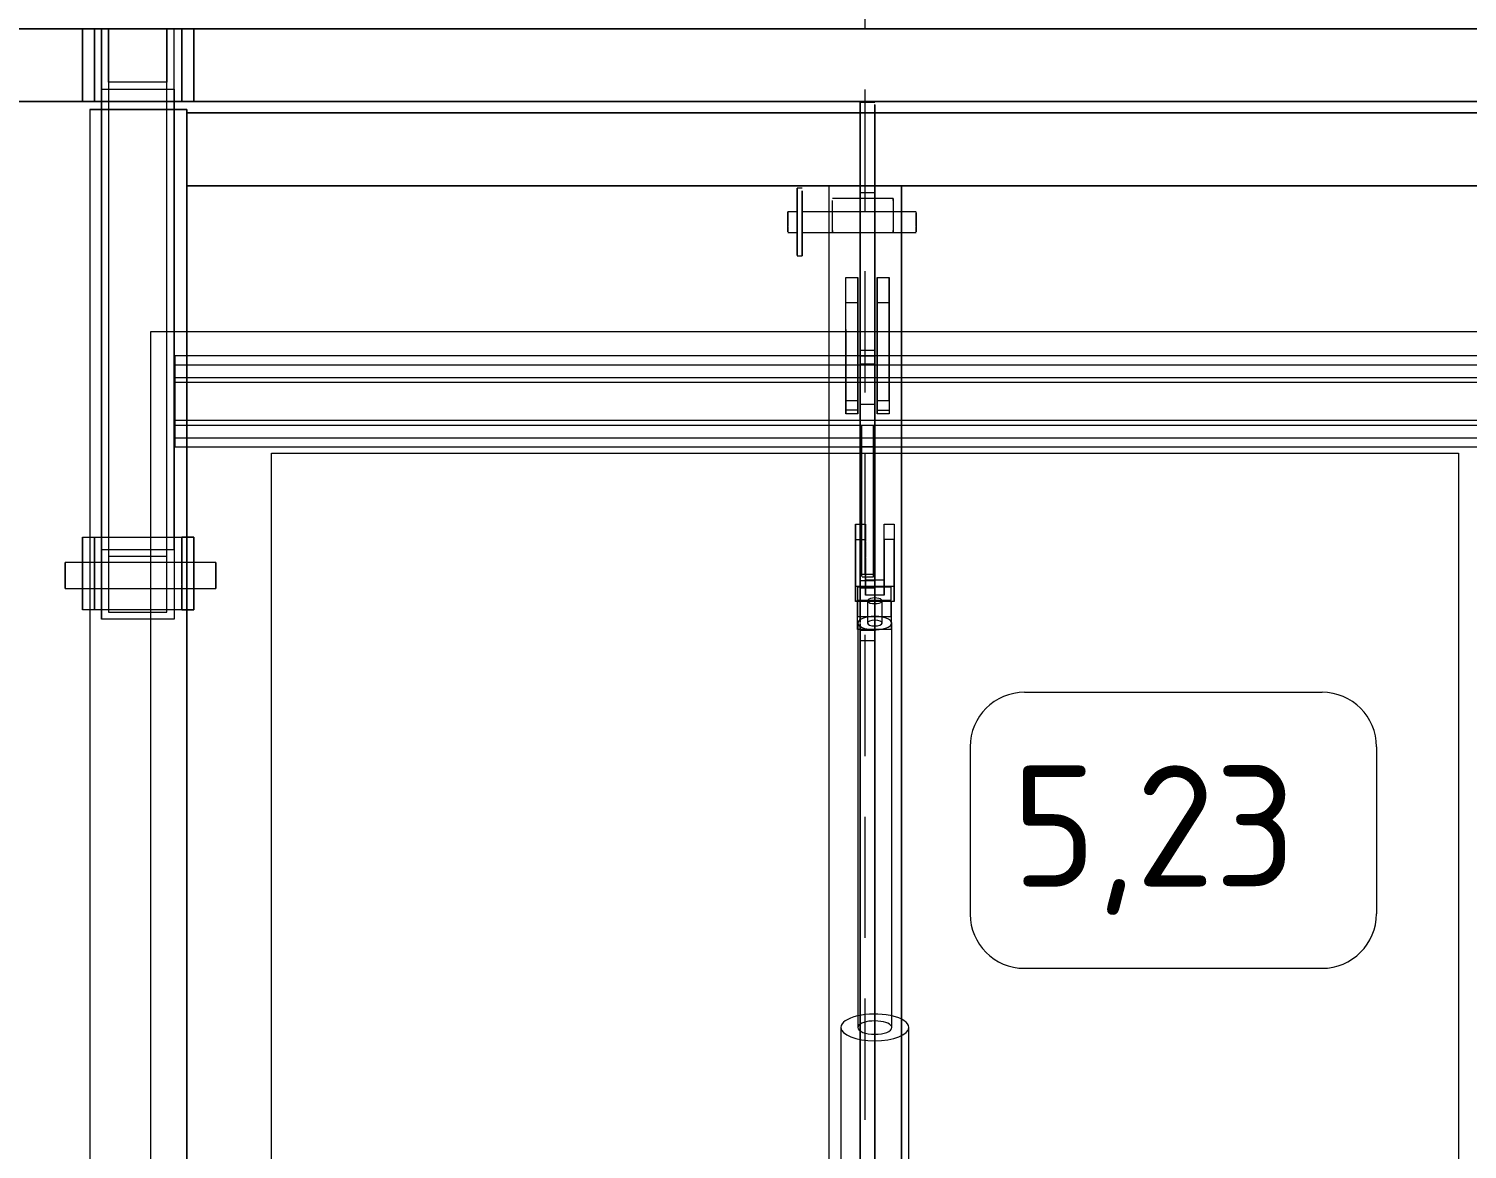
# Model space of a CAD drawing. Header units: millimetres. Extents: x 855 to 80408, y -1987 to 27400.
# Drawn here: x 72448 to 73042, y 6624 to 7086 of the extents above; entities that cross this region are included whole.
import ezdxf

# ---------------------------------------------------------------- set-up
doc = ezdxf.new("R2010")
doc.units = ezdxf.units.MM
doc.linetypes.add('ADSK_Штрих_ш2 п1', pattern=[75, 50, -25])
for name, color, linetype, lineweight in [('0-1', 7, 'Continuous', 9), ('A-DETL-1', 7, 'ADSK_Штрих_ш2 п1', 9), ('I-FURN-IDEN', 7, 'Continuous', 9)]:
    doc.layers.add(name, color=color, linetype=linetype, lineweight=lineweight)
for name, color, linetype, lineweight, true_color in [('I-FURN-103', 7, 'Continuous', 9, 0xececec), ('I-FURN-11', 7, 'Continuous', 9, 0xb9b9b9), ('I-FURN-123', 7, 'Continuous', 9, 0x9c9c9c), ('I-FURN-124', 7, 'Continuous', 9, 0xcecece), ('I-FURN-19', 7, 'Continuous', 9, 0xe9e9e9), ('I-FURN-20', 7, 'Continuous', 9, 0xefefef), ('I-FURN-21', 7, 'Continuous', 9, 0xf8f8f8), ('I-FURN-22', 7, 'Continuous', 9, 0xf3f3f3), ('I-FURN-23', 7, 'Continuous', 9, 0xd9d9d9), ('I-FURN-24', 7, 'Continuous', 9, 0xc9c9c9), ('I-FURN-25', 7, 'Continuous', 9, 0xb3b3b3), ('I-FURN-26', 7, 'Continuous', 9, 0xe0e0e0), ('I-FURN-38', 7, 'Continuous', 9, 0xfafafa), ('I-FURN-4', 7, 'Continuous', 9, 0xc0c0c0), ('I-FURN-40', 7, 'Continuous', 9, 0xe4e4e4), ('I-FURN-41', 7, 'Continuous', 9, 0xf6f6f6), ('I-FURN-58', 7, 'Continuous', 9, 0x939393), ('I-FURN-9', 7, 'Continuous', 9, 0xd3d3d3)]:
    doc.layers.add(name, color=color, linetype=linetype, lineweight=lineweight, true_color=true_color)
doc.styles.add('GOST Common_6', font='GOST_Common.ttf', dxfattribs={"height": 50})

# ---------------------------------------------------------------- blocks, each defined once
blk = doc.blocks.new('Sports-Recreation_Goals-Nets_Unisport_Upward-Hinged-Practice-Basketball-Goall - 5_23-29732155-Развертка 2_19-4')
at = {"layer": '0-1'}
for p, q in [((19299.41, 7055.95), (19293.41, 7055.95)), ((19269.41, 7020.65), (19267.41, 7020.65)), ((19293.41, 7016.34), (19281.97, 7016.34)), ((19299.41, 7016.34), (19293.41, 7016.34)), ((19306.97, 7016.34), (19299.41, 7016.34)), ((19267.41, 7010.85), (19263.49, 7010.85)), ((19280.41, 7010.85), (19269.41, 7010.85)), ((19281.97, 7010.85), (19280.41, 7010.85)), ((19293.41, 7010.85), (19281.97, 7010.85)), ((19299.41, 7010.85), (19293.41, 7010.85)), ((19306.97, 7010.85), (19299.41, 7010.85)), ((19310.41, 7010.85), (19306.97, 7010.85)), ((19316.49, 7010.85), (19310.41, 7010.85)), ((19263.49, 7002.32), (19267.41, 7002.32)), ((19269.41, 7002.32), (19280.41, 7002.32)), ((19280.41, 7002.32), (19293.41, 7002.32)), ((19281.97, 7002.34), (19293.41, 7002.34)), ((19293.41, 7002.34), (19299.41, 7002.34)), ((19293.41, 7002.32), (19299.41, 7002.32)), ((19299.41, 7002.34), (19306.97, 7002.34)), ((19299.41, 7002.32), (19310.41, 7002.32)), ((19310.41, 7002.32), (19316.49, 7002.32)), ((19267.41, 6992.65), (19269.41, 6992.65)), ((19287.41, 6932.98), (19292.41, 6932.98)), ((19300.41, 6932.98), (19305.41, 6932.98)), ((18972.33, 6866.19), (18965.23, 6866.19)), ((18977.26, 6866.19), (18972.33, 6866.19)), ((18980.17, 6866.19), (18977.26, 6866.19)), ((19000.41, 6866.19), (18980.17, 6866.19)), ((19010.17, 6866.19), (19000.41, 6866.19)), ((19013.39, 6866.19), (19010.17, 6866.19)), ((19018.33, 6866.19), (19013.39, 6866.19)), ((19027.34, 6866.19), (19018.33, 6866.19)), ((19294.16, 6860.32), (19295.51, 6860.32)), ((19295.51, 6860.32), (19298.91, 6860.32)), ((18965.23, 6855.41), (18972.33, 6855.41)), ((18972.33, 6855.41), (18977.26, 6855.41)), ((18977.26, 6855.41), (18980.17, 6855.41)), ((18980.17, 6855.41), (19000.41, 6855.41)), ((19000.41, 6855.41), (19010.17, 6855.41)), ((19010.17, 6855.41), (19013.39, 6855.41)), ((19013.39, 6855.41), (19018.33, 6855.41)), ((19018.33, 6855.41), (19027.34, 6855.41)), ((19296.41, 6850.18), (19296.41, 6841.22)), ((19302.41, 6841.22), (19302.41, 6850.18)), ((19292.41, 6841.22), (19292.41, 6838.58)), ((19306.41, 6674.33), (19306.41, 6841.22)), ((19292.41, 6838.58), (19292.41, 6674.33)), ((19285.41, 6674.41), (19285.41, 6561.33)), ((19313.41, 6561.33), (19313.41, 6674.41))]:
    blk.add_line(p, q, dxfattribs=at)
at = {"layer": 'I-FURN-103'}
for p, q in [((19287.41, 6947.62), (19287.41, 6944.25)), ((19292.41, 6944.25), (19292.41, 6947.62)), ((19300.41, 6947.62), (19300.41, 6944.25)), ((19305.41, 6944.25), (19305.41, 6947.62)), ((19287.41, 6942.91), (19287.41, 6944.04)), ((19287.41, 6944.03), (19287.41, 6943.71)), ((19292.41, 6944.04), (19292.41, 6943.2)), ((19292.41, 6943.62), (19292.41, 6944.03)), ((19300.41, 6942.91), (19300.41, 6944.04)), ((19300.41, 6944.03), (19300.41, 6943.71)), ((19305.41, 6944.04), (19305.41, 6943.2)), ((19305.41, 6943.62), (19305.41, 6944.03))]:
    blk.add_line(p, q, dxfattribs=at)
at = {"layer": 'I-FURN-11'}
for p, q in [((19015.41, 6917.62), (19015.41, 6913.87)), ((19015.41, 6876.7), (19015.41, 6866.12)), ((19015.41, 6855.47), (19015.41, 6846.7))]:
    blk.add_line(p, q, dxfattribs=at)
at = {"layer": 'I-FURN-123'}
for p, q in [((19015.41, 6913.87), (19015.41, 6876.7)), ((19015.41, 6846.7), (19015.41, 6526.33))]:
    blk.add_line(p, q, dxfattribs=at)
at = {"layer": 'I-FURN-124'}
for p, q in [((19015.41, 6946.33), (19015.41, 6917.62)), ((19015.41, 6866.12), (19015.41, 6855.47))]:
    blk.add_line(p, q, dxfattribs=at)
at = {"layer": 'I-FURN-19'}
for p, q in [((18972.33, 7086.35), (18972.33, 7056.4)), ((18977.26, 7056.4), (18977.26, 7086.35)), ((18977.26, 7086.35), (18977.26, 7056.4)), ((18980.17, 7086.35), (18980.17, 7061.45)), ((18983.17, 7064.32), (18983.17, 7086.35)), ((19007.17, 7086.35), (19007.17, 7064.32)), ((19010.17, 7061.45), (19010.17, 7086.35)), ((19013.39, 7056.4), (19013.39, 7086.35)), ((19013.39, 7086.35), (19013.39, 7056.4)), ((19018.33, 7086.35), (19018.33, 7056.4)), ((18980.17, 7061.45), (19010.17, 7061.45)), ((18980.17, 7061.45), (18980.17, 7056.4)), ((19007.17, 7064.32), (18983.17, 7064.32)), ((19010.17, 7061.45), (19010.17, 7056.4)), ((18972.33, 7056.4), (18977.26, 7056.4)), ((18977.26, 7056.4), (19013.39, 7056.4)), ((19018.33, 7056.4), (19013.39, 7056.4)), ((18980.17, 7053.15), (18983.17, 7053.15)), ((19007.17, 7053.15), (18983.17, 7053.15)), ((19007.17, 7053.15), (19010.17, 7053.15)), ((19015.41, 7051.65), (19015.41, 7021.65)), ((19015.41, 7051.65), (19015.41, 7021.65)), ((19293.41, 7051.65), (19299.41, 7051.65)), ((19280.41, 7021.65), (19293.41, 7021.65)), ((19293.41, 7021.65), (19280.41, 7021.65)), ((19293.41, 7016.05), (19293.41, 7023.15)), ((19299.41, 7021.65), (19293.41, 7021.65)), ((19293.41, 7021.65), (19299.41, 7021.65)), ((19299.41, 7023.15), (19299.41, 7016.15)), ((19299.41, 7021.65), (19310.41, 7021.65)), ((19310.41, 7021.65), (19299.41, 7021.65)), ((19293.41, 7016.05), (19293.41, 7003.1)), ((19299.41, 7002.55), (19299.41, 7016.04)), ((19267.41, 7010.54), (19267.41, 7006.65)), ((19267.41, 7008.3), (19267.41, 7010.52)), ((19267.41, 7005.04), (19267.41, 7008.15)), ((19267.41, 7002.57), (19267.41, 7006.65)), ((19269.41, 7010.4), (19269.41, 7008.3)), ((19269.41, 7010.35), (19269.41, 7006.65)), ((19269.41, 7008.15), (19269.41, 7005.04)), ((19269.41, 7006.65), (19269.41, 7002.57)), ((19280.41, 7010.34), (19280.41, 7002.85)), ((19293.41, 7004.03), (19293.41, 7010.09)), ((19299.41, 7010.31), (19299.41, 7003.82)), ((19310.41, 7010.5), (19310.41, 7002.65)), ((19267.41, 7002.68), (19267.41, 7004.83)), ((19269.41, 7004.83), (19269.41, 7002.68)), ((19293.41, 7002.95), (19293.41, 7002.62)), ((19293.41, 6961.33), (19293.41, 7002.62)), ((19299.41, 7002.55), (19299.41, 6961.33)), ((19293.41, 6882.06), (19293.41, 6911.33)), ((19299.41, 6911.33), (19299.41, 6861.33)), ((19293.41, 6850.69), (19293.41, 6882.06)), ((19293.41, 6882.06), (19293.41, 6858.8)), ((19293.91, 6875.92), (19293.91, 6882.06)), ((19295.51, 6882.06), (19295.51, 6875.77)), ((18975.41, 6876.7), (18975.41, 6866.09)), ((18980.17, 6876.7), (18983.17, 6876.7)), ((18983.17, 6876.7), (19000.41, 6876.7)), ((19293.91, 6874.6), (19293.91, 6875.75)), ((19295.51, 6875.75), (19295.51, 6875)), ((18983.17, 6871.54), (19000.41, 6871.54)), ((19293.91, 6874.6), (19293.91, 6871.16)), ((19293.91, 6871.8), (19293.91, 6874.6)), ((19293.91, 6871.8), (19293.91, 6871.12)), ((19293.91, 6870.98), (19293.91, 6869.28)), ((19293.91, 6870.95), (19293.91, 6868.56)), ((19298.91, 6874.6), (19298.91, 6871.13)), ((19298.91, 6870.95), (19298.91, 6870.88)), ((19298.91, 6870.88), (19298.91, 6866.41)), ((18972.33, 6865.98), (18972.33, 6855.51)), ((18975.41, 6865.93), (18975.41, 6855.51)), ((18977.26, 6855.69), (18977.26, 6865.9)), ((18980.17, 6857.41), (18980.17, 6865.86)), ((18983.17, 6865.82), (18983.17, 6855.49)), ((19293.91, 6866.78), (19293.91, 6869.28)), ((19293.91, 6868.23), (19293.91, 6866.29)), ((19293.91, 6860.38), (19293.91, 6866.41)), ((19295.51, 6866.35), (19295.51, 6860.71)), ((19298.91, 6866.78), (19298.91, 6866.36)), ((19293.41, 6858.8), (19299.41, 6858.8)), ((19293.41, 6858.8), (19293.41, 6855.59)), ((19298.91, 6861.33), (19299.41, 6861.33)), ((19299.41, 6861.33), (19299.41, 6859.08)), ((19299.41, 6859.08), (19299.41, 6861.33)), ((19299.41, 6859.08), (19299.41, 6851.6)), ((19299.41, 6855.59), (19299.41, 6858.8)), ((18975.41, 6855.51), (18975.41, 6846.7)), ((18980.17, 6855.65), (18980.17, 6857.21)), ((19293.41, 6855.59), (19293.41, 6850.69)), ((19299.41, 6855.59), (19293.41, 6855.59)), ((19299.41, 6851.6), (19299.41, 6855.59)), ((19000.41, 6846.7), (18980.17, 6846.7)), ((19292.21, 6850.69), (19292.21, 6850.18)), ((19293.41, 6850.69), (19293.41, 6850.18)), ((19293.41, 6850.18), (19293.41, 6842.18)), ((19293.41, 6842.18), (19293.41, 6850.18)), ((19299.41, 6850.69), (19299.41, 6851.6)), ((19299.41, 6849.23), (19299.41, 6849.92)), ((19293.41, 6842.18), (19293.41, 6841.4)), ((19293.41, 6841.05), (19293.41, 6838.58)), ((19296.58, 6843.86), (19302.29, 6843.86)), ((19293.41, 6838.58), (19293.41, 6838.18)), ((19293.41, 6833.96), (19293.41, 6838.58)), ((19299.36, 6838.18), (19293.41, 6838.18)), ((19293.41, 6838.18), (19293.41, 6833.96)), ((19299.41, 6679.93), (19299.41, 6838.46)), ((19293.41, 6833.96), (19299.41, 6833.96)), ((19293.41, 6679.34), (19293.41, 6833.96)), ((19293.41, 6679.34), (19293.41, 6675.97)), ((19293.41, 6561.33), (19293.41, 6675.63)), ((19299.41, 6561.33), (19299.41, 6676.98)), ((19310.41, 6677.66), (19310.41, 6561.33))]:
    blk.add_line(p, q, dxfattribs=at)
for centre, major_axis, start_param, end_param in [((19299.41, 6850.41), (3, 0), 2.881074, 3.141593), ((19299.41, 6850.41), (3, 0), 5.977428, 6.651614), ((19299.41, 6841.22), (7, 0), 1.570796, 2.015625), ((19299.41, 6841.22), (3, 0), 1.629145, 3.141593), ((19299.41, 6841.22), (7, 0), 1.079875, 1.570796), ((19299.41, 6841.22), (3, 0), 0, 1.517482)]:
    blk.add_ellipse(centre, major_axis=major_axis, ratio=0.394708, start_param=start_param, end_param=end_param, dxfattribs=at)
at = {"layer": 'I-FURN-20'}
for p, q in [((18980.17, 7056.4), (18980.17, 7086.35)), ((18983.17, 7086.35), (18983.17, 7056.4)), ((19007.17, 7056.4), (19007.17, 7086.35)), ((19010.17, 7056.4), (19010.17, 7086.35)), ((18983.17, 7064.32), (18983.17, 7056.4)), ((19007.17, 7056.4), (19007.17, 7064.32)), ((18983.17, 7053.15), (19007.17, 7053.15)), ((19293.41, 7003.1), (19293.41, 7016.05)), ((19299.41, 7016.04), (19299.41, 7002.55)), ((19293.41, 7002.62), (19293.41, 7002.95)), ((19293.41, 6861.33), (19293.41, 6882.06)), ((18983.17, 6876.7), (19000.41, 6876.7)), ((19293.91, 6871.13), (19293.91, 6874.6)), ((19293.91, 6870.88), (19293.91, 6870.95)), ((19293.91, 6866.41), (19293.91, 6870.88)), ((19295.51, 6874.73), (19295.51, 6871.07)), ((19295.51, 6870.95), (19295.51, 6869.29)), ((18975.41, 6865.93), (18975.41, 6855.51)), ((19293.91, 6866.36), (19293.91, 6866.78)), ((19295.51, 6869.28), (19295.51, 6868.32)), ((19295.51, 6868.05), (19295.51, 6866.42)), ((19293.41, 6861.33), (19293.91, 6861.33)), ((19293.41, 6858.8), (19293.41, 6861.33)), ((19293.41, 6861.33), (19293.41, 6858.8)), ((19293.41, 6850.69), (19293.41, 6858.8)), ((19295.77, 6861.33), (19298.91, 6861.33)), ((19299.41, 6861.33), (19299.41, 6859.08)), ((19299.41, 6858.8), (19299.41, 6851.6)), ((19293.41, 6850.69), (19293.41, 6850.18)), ((19293.41, 6850.18), (19293.41, 6850.69)), ((19293.41, 6842.18), (19293.41, 6850.18)), ((19299.41, 6850.69), (19299.41, 6851.6)), ((19299.41, 6851.6), (19299.41, 6850.69)), ((19299.41, 6850.18), (19299.41, 6850.69)), ((19299.41, 6849.23), (19299.41, 6849.92)), ((19299.41, 6849.92), (19299.41, 6849.23)), ((19299.41, 6843.99), (19299.41, 6849.23)), ((19293.41, 6842.18), (19293.41, 6841.4)), ((19293.41, 6841.4), (19293.41, 6842.18)), ((19293.41, 6841.05), (19293.41, 6838.58)), ((19293.41, 6838.58), (19293.41, 6841.05)), ((19299.41, 6838.58), (19299.41, 6842.34)), ((19293.41, 6833.96), (19293.41, 6838.58)), ((19299.41, 6838.46), (19299.41, 6833.96)), ((19299.41, 6833.96), (19299.41, 6838.18)), ((19299.41, 6833.96), (19299.41, 6679.93)), ((19299.41, 6676.98), (19299.41, 6679.93)), ((19293.41, 6675.97), (19293.41, 6679.34)), ((19299.41, 6676.98), (19299.41, 6561.33))]:
    blk.add_line(p, q, dxfattribs=at)
at = {"layer": 'I-FURN-21'}
for p, q in [((19299.41, 6842.41), (19299.41, 6843.99)), ((19299.41, 6843.99), (19299.41, 6842.41))]:
    blk.add_line(p, q, dxfattribs=at)
at = {"layer": 'I-FURN-22'}
for p, q in [((19293.41, 7021.65), (19299.41, 7021.65)), ((19299.41, 7021.65), (19293.41, 7021.65)), ((19293.41, 6858.8), (19293.41, 6861.33)), ((19293.98, 6861.33), (19295.51, 6861.33)), ((19293.41, 6850.18), (19293.41, 6850.69)), ((19299.41, 6851.6), (19299.41, 6850.69)), ((19299.41, 6850.18), (19299.41, 6850.69)), ((19299.41, 6850.69), (19299.41, 6850.18)), ((19299.41, 6849.92), (19299.41, 6849.23)), ((19299.41, 6843.99), (19299.41, 6849.23)), ((19299.41, 6849.23), (19299.41, 6843.99)), ((19293.41, 6841.4), (19293.41, 6842.18)), ((19293.41, 6838.58), (19293.41, 6841.05)), ((19299.41, 6838.58), (19299.41, 6842.34)), ((19299.41, 6842.34), (19299.41, 6838.58)), ((19299.41, 6838.18), (19299.41, 6833.96)), ((19299.41, 6679.93), (19299.41, 6676.98))]:
    blk.add_line(p, q, dxfattribs=at)
at = {"layer": 'I-FURN-23'}
for p, q in [((19287.41, 6953.23), (19287.41, 6953.23)), ((19292.41, 6953.23), (19292.41, 6953.23)), ((19293.41, 6951.4), (19293.41, 6953.78)), ((19299.41, 6953.78), (19299.41, 6951.4)), ((19300.41, 6953.23), (19300.41, 6953.23)), ((19305.41, 6953.23), (19305.41, 6953.23)), ((19015.41, 6947.64), (19015.41, 6946.33)), ((19280.41, 6947.64), (19280.41, 6917.62)), ((19287.41, 6952.16), (19287.41, 6949.53)), ((19287.41, 6947.47), (19287.41, 6949.93)), ((19287.41, 6949.53), (19287.41, 6947.63)), ((19287.41, 6933.65), (19287.41, 6947.64)), ((19292.41, 6949.53), (19292.41, 6952.16)), ((19292.41, 6949.93), (19292.41, 6947.47)), ((19292.41, 6947.63), (19292.41, 6949.53)), ((19292.41, 6947.64), (19292.41, 6933.74)), ((19293.41, 6947.64), (19293.41, 6951.26)), ((19293.41, 6917.62), (19293.41, 6947.64)), ((19293.41, 6947.64), (19293.41, 6931.4)), ((19299.41, 6951.26), (19299.41, 6947.64)), ((19299.41, 6947.64), (19299.41, 6917.62)), ((19299.41, 6931.4), (19299.41, 6947.64)), ((19300.41, 6952.16), (19300.41, 6949.53)), ((19300.41, 6947.47), (19300.41, 6949.93)), ((19300.41, 6949.53), (19300.41, 6947.63)), ((19300.41, 6933.65), (19300.41, 6947.64)), ((19305.41, 6949.53), (19305.41, 6952.16)), ((19305.41, 6949.93), (19305.41, 6947.47)), ((19305.41, 6947.63), (19305.41, 6949.53)), ((19305.41, 6933.65), (19305.41, 6947.64)), ((19310.41, 6947.64), (19310.41, 6917.62)), ((19287.41, 6942.52), (19292.41, 6942.52)), ((19300.41, 6942.52), (19305.41, 6942.52)), ((19287.41, 6932.98), (19287.41, 6933.65)), ((19287.41, 6933.04), (19287.41, 6932.98)), ((19292.41, 6933.65), (19292.41, 6932.98)), ((19292.41, 6932.98), (19292.41, 6933.04)), ((19293.41, 6931.4), (19293.41, 6917.62)), ((19299.41, 6931.4), (19293.41, 6931.4)), ((19299.41, 6917.62), (19299.41, 6931.4)), ((19300.41, 6933.04), (19300.41, 6933.65)), ((19305.41, 6933.65), (19305.41, 6933.04)), ((19293.41, 6913.87), (19293.41, 6917.62)), ((19299.41, 6917.62), (19299.41, 6913.87)), ((19000.41, 6876.7), (19007.17, 6876.7))]:
    blk.add_line(p, q, dxfattribs=at)
at = {"layer": 'I-FURN-24'}
for p, q in [((19293.41, 6953.78), (19293.41, 6961.33)), ((19299.41, 6961.33), (19299.41, 6953.78)), ((19287.41, 6953.3), (19287.41, 6951.65)), ((19287.41, 6952.32), (19287.41, 6953.23)), ((19292.41, 6951.65), (19292.41, 6953.3)), ((19292.41, 6953.23), (19292.41, 6952.32)), ((19293.41, 6951.4), (19293.41, 6953.78)), ((19293.41, 6953.78), (19293.41, 6951.4)), ((19293.52, 6953.78), (19299.3, 6953.78)), ((19299.41, 6953.78), (19299.41, 6951.4)), ((19299.41, 6951.4), (19299.41, 6953.78)), ((19300.41, 6953.3), (19300.41, 6951.65)), ((19300.41, 6952.32), (19300.41, 6953.23)), ((19305.41, 6951.65), (19305.41, 6953.3)), ((19305.41, 6953.23), (19305.41, 6952.32)), ((19010.53, 6942.52), (19010.53, 6947.64)), ((19015.41, 6951.4), (19015.41, 6947.64)), ((19015.41, 6917.62), (19015.41, 6947.64)), ((19280.41, 6951.4), (19280.41, 6947.64)), ((19280.41, 6947.64), (19280.41, 6917.62)), ((19287.41, 6947.64), (19287.41, 6951.4)), ((19292.41, 6947.64), (19287.41, 6947.64)), ((19292.41, 6951.4), (19292.41, 6947.64)), ((19293.41, 6947.64), (19293.41, 6951.4)), ((19299.41, 6951.26), (19293.41, 6951.26)), ((19293.41, 6951.26), (19293.41, 6948.04)), ((19299.41, 6948.04), (19293.41, 6948.04)), ((19293.41, 6948.04), (19293.41, 6947.64)), ((19293.41, 6947.64), (19293.41, 6917.62)), ((19299.41, 6951.4), (19299.41, 6947.64)), ((19299.41, 6948.04), (19299.41, 6951.26)), ((19299.41, 6947.64), (19299.41, 6948.04)), ((19299.41, 6917.62), (19299.41, 6947.64)), ((19300.41, 6947.64), (19300.41, 6951.4)), ((19305.41, 6947.64), (19300.41, 6947.64)), ((19305.41, 6947.64), (19305.41, 6951.4)), ((19310.41, 6951.4), (19310.41, 6947.64)), ((19310.41, 6917.62), (19310.41, 6947.64)), ((19010.53, 6917.62), (19010.53, 6942.52)), ((19010.53, 6942.52), (19287.41, 6942.52)), ((19292.41, 6942.52), (19300.41, 6942.52)), ((19305.41, 6942.52), (19580.17, 6942.52)), ((19287.41, 6940.54), (19292.41, 6940.54)), ((19300.41, 6940.54), (19305.41, 6940.54)), ((19280.41, 6917.62), (19280.41, 6913.87)), ((19293.41, 6913.87), (19293.41, 6917.62)), ((19293.41, 6917.62), (19293.41, 6913.87)), ((19293.91, 6917.62), (19298.91, 6917.62)), ((19299.41, 6917.62), (19299.41, 6913.87)), ((19299.41, 6913.87), (19299.41, 6917.62)), ((19310.41, 6917.62), (19310.41, 6913.87)), ((19293.41, 6911.33), (19293.41, 6913.87)), ((19299.41, 6913.87), (19299.41, 6911.33)), ((19000.41, 6876.7), (19007.17, 6876.7)), ((19007.17, 6876.7), (19010.17, 6876.7)), ((19000.41, 6871.54), (19007.17, 6871.54)), ((19007.17, 6864.89), (19007.17, 6866.16)), ((19007.17, 6855.44), (19007.17, 6864.71)), ((19010.17, 6866.14), (19010.17, 6855.45)), ((19013.39, 6857.21), (19013.39, 6866.13)), ((19015.41, 6855.47), (19015.41, 6866.12)), ((19018.33, 6866.11), (19018.33, 6855.48)), ((19013.39, 6855.46), (19013.39, 6857.04)), ((19010.17, 6846.7), (19000.41, 6846.7))]:
    blk.add_line(p, q, dxfattribs=at)
at = {"layer": 'I-FURN-25'}
for p, q in [((19007.17, 6868.68), (19007.17, 6961.33)), ((19007.17, 6845.75), (19007.17, 6961.33)), ((19010.17, 6871.54), (19010.17, 6961.33)), ((19015.41, 6961.33), (19015.41, 6951.4)), ((19280.41, 6961.33), (19280.41, 6951.4)), ((19287.41, 6961.56), (19287.41, 6954.97)), ((19292.41, 6954.97), (19292.41, 6961.56)), ((19293.41, 6951.4), (19293.41, 6961.33)), ((19293.41, 6961.33), (19293.41, 6951.4)), ((19299.41, 6961.33), (19299.41, 6951.4)), ((19299.41, 6951.4), (19299.41, 6961.33)), ((19300.41, 6961.56), (19300.41, 6953.3)), ((19305.41, 6959.52), (19305.41, 6961.56)), ((19305.41, 6954.97), (19305.41, 6959.52)), ((19310.41, 6961.33), (19310.41, 6951.4)), ((19287.41, 6954.97), (19287.41, 6953.3)), ((19287.41, 6953.23), (19287.41, 6952.16)), ((19292.41, 6953.3), (19292.41, 6954.97)), ((19292.41, 6952.16), (19292.41, 6953.23)), ((19300.41, 6953.23), (19300.41, 6952.16)), ((19305.41, 6953.3), (19305.41, 6954.97)), ((19305.41, 6952.16), (19305.41, 6953.23)), ((19010.53, 6947.64), (19010.53, 6951.21)), ((19287.41, 6947.64), (19010.53, 6947.64)), ((19010.53, 6947.64), (19010.53, 6940.54)), ((19010.53, 6924.72), (19010.53, 6947.64)), ((19015.41, 6947.64), (19015.41, 6951.4)), ((19280.41, 6951.4), (19280.41, 6947.64)), ((19292.41, 6951.4), (19287.41, 6951.4)), ((19287.41, 6951.4), (19287.41, 6927.51)), ((19292.41, 6951.4), (19287.41, 6951.4)), ((19292.41, 6927.51), (19292.41, 6951.4)), ((19300.41, 6947.64), (19292.41, 6947.64)), ((19293.41, 6951.4), (19293.41, 6947.64)), ((19299.41, 6947.64), (19299.41, 6951.4)), ((19305.41, 6951.4), (19300.41, 6951.4)), ((19300.41, 6951.4), (19300.41, 6927.51)), ((19305.41, 6951.4), (19300.41, 6951.4)), ((19305.41, 6951.4), (19305.41, 6927.51)), ((19580.17, 6947.64), (19305.41, 6947.64)), ((19310.41, 6947.64), (19310.41, 6951.4)), ((19010.53, 6940.54), (19287.41, 6940.54)), ((19010.53, 6940.54), (19010.53, 6917.62)), ((19292.41, 6940.54), (19300.41, 6940.54)), ((19305.41, 6940.54), (19580.17, 6940.54)), ((19580.17, 6924.72), (19010.53, 6924.72)), ((19010.53, 6917.62), (19010.53, 6924.72)), ((19010.53, 6917.62), (19293.91, 6917.62)), ((19010.53, 6913.87), (19010.53, 6917.62)), ((19015.41, 6913.87), (19015.41, 6917.62)), ((19280.41, 6917.62), (19280.41, 6913.87)), ((19293.41, 6917.62), (19293.41, 6913.87)), ((19293.91, 6913.87), (19293.91, 6922.74)), ((19298.91, 6922.74), (19298.91, 6913.87)), ((19298.91, 6917.62), (19580.17, 6917.62)), ((19299.41, 6913.87), (19299.41, 6917.62)), ((19310.41, 6913.87), (19310.41, 6917.62)), ((19280.41, 6913.87), (19280.41, 6911.33)), ((19293.41, 6911.33), (19293.41, 6913.87)), ((19293.41, 6913.87), (19293.41, 6911.33)), ((19298.91, 6913.87), (19293.91, 6913.87)), ((19293.91, 6911.33), (19293.91, 6913.87)), ((19293.91, 6913.87), (19298.91, 6913.87)), ((19298.91, 6913.87), (19298.91, 6911.33)), ((19299.41, 6913.87), (19299.41, 6911.33)), ((19299.41, 6911.33), (19299.41, 6913.87)), ((19310.41, 6913.87), (19310.41, 6911.33)), ((19007.17, 6876.7), (19010.17, 6876.7)), ((19010.17, 6876.7), (19018.33, 6876.7)), ((19013.39, 6866.13), (19013.39, 6876.7)), ((19015.41, 6866.12), (19015.41, 6876.7)), ((19018.33, 6876.7), (19018.33, 6866.11)), ((19007.17, 6871.54), (19010.17, 6871.54)), ((19010.17, 6871.54), (19010.17, 6866.14)), ((19007.17, 6868.68), (19000.41, 6868.68)), ((19007.17, 6866.16), (19007.17, 6868.68)), ((19027.34, 6864.38), (19027.34, 6866.18)), ((19027.34, 6859.1), (19027.34, 6864.38)), ((19027.34, 6855.52), (19027.34, 6859.1)), ((19007.17, 6845.75), (19007.17, 6855.44)), ((19010.17, 6855.45), (19010.17, 6842.88)), ((19013.39, 6846.7), (19013.39, 6855.46)), ((19015.41, 6846.7), (19015.41, 6855.47)), ((19018.33, 6855.48), (19018.33, 6846.7)), ((19010.17, 6846.7), (19000.41, 6846.7)), ((19018.33, 6846.7), (19010.17, 6846.7)), ((19000.41, 6845.75), (19007.17, 6845.75))]:
    blk.add_line(p, q, dxfattribs=at)
at = {"layer": 'I-FURN-26'}
for p, q in [((18745.43, 7086.35), (19845.4, 7086.35)), ((18972.33, 7056.4), (18972.33, 7086.35)), ((19018.33, 7056.4), (19018.33, 7086.35)), ((19845.4, 7056.35), (18745.43, 7056.35)), ((18972.33, 7056.4), (19018.33, 7056.4)), ((18980.17, 6871.54), (18980.17, 7056.35)), ((18983.17, 7056.35), (18983.17, 6868.68)), ((18983.17, 7056.35), (18983.17, 6845.75)), ((19007.17, 6961.33), (19007.17, 7056.35)), ((19007.17, 6961.33), (19007.17, 7056.35)), ((19010.17, 6961.33), (19010.17, 7056.35)), ((19293.41, 7048.75), (19293.41, 7055.02)), ((19299.41, 7055.02), (19299.41, 7048.75)), ((18975.41, 7053.15), (18975.41, 6876.7)), ((18975.41, 7053.15), (18980.17, 7053.15)), ((18983.17, 7053.15), (18980.17, 7053.15)), ((19010.17, 7053.15), (19007.17, 7053.15)), ((19010.17, 7053.15), (19015.41, 7053.15)), ((19015.41, 7053.15), (19015.41, 7051.65)), ((19015.41, 7051.65), (19293.41, 7051.65)), ((19299.41, 7051.65), (19293.41, 7051.65)), ((19293.41, 7023.15), (19293.41, 7048.75)), ((19299.41, 7051.65), (19575.41, 7051.65)), ((19299.41, 7048.75), (19299.41, 7023.15)), ((19015.41, 7021.65), (19015.41, 6961.33)), ((19280.41, 7021.65), (19015.41, 7021.65)), ((19267.41, 7020.38), (19267.41, 7010.54)), ((19269.41, 7019.58), (19269.41, 7010.61)), ((19280.41, 7021.65), (19280.41, 7010.5)), ((19293.41, 7015.48), (19293.41, 7019.89)), ((19293.41, 7019.89), (19293.41, 7016.05)), ((19299.41, 7019.89), (19299.41, 7015.48)), ((19299.41, 7016.15), (19299.41, 7019.89)), ((19310.41, 7021.65), (19310.41, 7010.5)), ((19575.41, 7021.65), (19310.41, 7021.65)), ((19281.97, 7002.87), (19281.97, 7015.57)), ((19293.41, 7010.09), (19293.41, 7015.48)), ((19299.41, 7015.48), (19299.41, 7010.31)), ((19306.97, 7015.57), (19306.97, 7002.87)), ((19263.49, 7010.52), (19263.49, 7008.3)), ((19263.49, 7008.15), (19263.49, 7005.04)), ((19267.41, 7010.56), (19267.41, 7010.5)), ((19267.41, 7010.5), (19267.41, 7002.56)), ((19269.41, 7010.5), (19269.41, 7010.56)), ((19269.41, 7002.56), (19269.41, 7010.37)), ((19316.49, 7008.3), (19316.49, 7010.52)), ((19316.49, 7005.04), (19316.49, 7008.15)), ((19263.49, 7004.83), (19263.49, 7002.68)), ((19267.41, 6992.92), (19267.41, 7002.57)), ((19269.41, 7002.57), (19269.41, 6993.71)), ((19280.41, 7002.68), (19280.41, 6961.33)), ((19293.41, 6961.33), (19293.41, 7004.03)), ((19293.41, 7002.62), (19293.41, 6961.33)), ((19299.41, 7003.82), (19299.41, 6961.33)), ((19299.41, 6961.33), (19299.41, 7002.55)), ((19310.41, 7002.65), (19310.41, 6961.33)), ((19316.49, 7002.68), (19316.49, 7004.83)), ((19287.41, 6962.31), (19287.41, 6983.73)), ((19292.41, 6962.31), (19292.41, 6983.73)), ((19300.41, 6983.73), (19300.41, 6962.31)), ((19305.41, 6962.31), (19305.41, 6983.73)), ((19287.41, 6962.31), (19287.41, 6961.56)), ((19292.41, 6961.56), (19292.41, 6962.31)), ((19300.41, 6962.31), (19300.41, 6961.56)), ((19305.41, 6961.56), (19305.41, 6962.31)), ((19280.41, 6911.33), (19280.41, 6561.33)), ((19293.41, 6882.06), (19293.41, 6911.33)), ((19293.41, 6911.33), (19293.41, 6882.06)), ((19293.91, 6882.06), (19293.91, 6911.33)), ((19298.91, 6911.33), (19298.91, 6874.6)), ((19299.41, 6911.33), (19299.41, 6859.08)), ((19299.41, 6859.08), (19299.41, 6911.33)), ((19310.41, 6911.33), (19310.41, 6677.66)), ((19291.41, 6856.49), (19291.41, 6882.06)), ((19293.41, 6882.06), (19293.41, 6850.69)), ((19293.91, 6882.06), (19295.51, 6882.06)), ((19295.51, 6875.77), (19295.51, 6882.06)), ((19303.32, 6859.08), (19303.32, 6882.06)), ((19307.41, 6882.06), (19307.41, 6856.49)), ((18972.33, 6876.7), (18972.33, 6866.08)), ((18972.33, 6876.7), (18980.17, 6876.7)), ((18975.41, 6876.7), (18975.41, 6866.09)), ((18977.26, 6866.09), (18977.26, 6876.7)), ((18980.17, 6876.7), (18983.17, 6876.7)), ((19294.16, 6875.75), (19295.5, 6875.75)), ((19295.51, 6871.07), (19295.51, 6875.75)), ((18980.17, 6866.09), (18980.17, 6871.54)), ((18980.17, 6871.54), (18983.17, 6871.54)), ((19295.51, 6862.22), (19295.51, 6870.95)), ((19298.91, 6871.16), (19298.91, 6871.8)), ((19298.91, 6871.12), (19298.91, 6871.8)), ((19298.91, 6869.28), (19298.91, 6870.98)), ((19298.91, 6868.56), (19298.91, 6870.95)), ((18965.23, 6866.18), (18965.23, 6864.38)), ((18965.23, 6864.38), (18965.23, 6855.52)), ((19000.41, 6868.68), (18983.17, 6868.68)), ((18983.17, 6868.68), (18983.17, 6866.1)), ((19298.91, 6869.28), (19298.91, 6866.78)), ((19298.91, 6866.29), (19298.91, 6868.23)), ((19298.91, 6866.41), (19298.91, 6860.38)), ((19293.91, 6861.92), (19293.91, 6860.38)), ((19295.51, 6860.33), (19295.51, 6859.08)), ((19295.51, 6859.08), (19295.51, 6852.77)), ((19299.41, 6851.6), (19299.41, 6859.08)), ((19303.32, 6852.77), (19303.32, 6859.08)), ((18972.33, 6855.51), (18972.33, 6846.7)), ((18975.41, 6855.51), (18975.41, 6846.7)), ((18977.26, 6846.7), (18977.26, 6855.51)), ((18980.17, 6842.88), (18980.17, 6855.5)), ((18983.17, 6855.49), (18983.17, 6845.75)), ((19291.41, 6850.18), (19291.41, 6856.49)), ((19291.41, 6856.49), (19307.41, 6856.49)), ((19306.13, 6855.97), (19292.21, 6855.97)), ((19292.21, 6855.97), (19292.21, 6850.69)), ((19292.21, 6855.97), (19292.21, 6850.69)), ((19306.13, 6850.69), (19306.13, 6855.97)), ((19306.13, 6850.69), (19306.13, 6855.97)), ((19307.41, 6856.49), (19307.41, 6850.18)), ((18980.17, 6846.7), (18972.33, 6846.7)), ((18975.41, 6846.7), (18975.41, 6486.34)), ((19000.41, 6846.7), (18980.17, 6846.7)), ((19292.21, 6850.18), (19292.21, 6850.69)), ((19292.21, 6850.18), (19292.21, 6843.86)), ((19292.22, 6850.69), (19306.13, 6850.69)), ((19293.41, 6850.18), (19293.41, 6842.18)), ((19306.13, 6843.86), (19306.13, 6850.18)), ((18983.17, 6845.75), (19000.41, 6845.75)), ((19292.21, 6838.58), (19292.21, 6843.86)), ((19292.21, 6843.86), (19296.58, 6843.86)), ((19302.29, 6843.86), (19306.13, 6843.86)), ((19306.13, 6843.86), (19306.13, 6838.58)), ((19293.41, 6838.58), (19293.41, 6679.34)), ((19293.41, 6675.63), (19293.41, 6561.33)), ((19310.41, 6561.33), (19310.41, 6677.66))]:
    blk.add_line(p, q, dxfattribs=at)
for centre, major_axis, start_param, end_param in [((19299.41, 6850.41), (3, 0), 3.357796, 4.712389), ((19299.41, 6850.41), (-3, 0), 4.712389, 6.022667), ((19299.41, 6850.41), (3, 0), 0.368429, 1.570796), ((19299.41, 6850.41), (3, 0), 4.712389, 5.977428), ((19299.41, 6841.22), (7, 0), 2.015625, 3.141593), ((19299.41, 6841.22), (7, 0), 3.141593, 4.598778), ((19299.41, 6841.22), (3, 0), 3.141593, 4.712389), ((19299.41, 6841.22), (3, 0), 4.712389, 6.283185), ((19299.41, 6841.22), (7, 0), 4.801125, 6.126014), ((19299.41, 6841.22), (7, 0), 0.157172, 1.079875), ((19299.41, 6674.41), (14, 0), 1.098684, 2.105502), ((19299.41, 6674.33), (7, 0), 0.337795, 3.141593), ((19299.41, 6674.41), (14, 0), 1.046506, 1.074186), ((19299.41, 6674.33), (7, 0), 0.19635, 0.309882)]:
    blk.add_ellipse(centre, major_axis=major_axis, ratio=0.394708, start_param=start_param, end_param=end_param, dxfattribs=at)
at = {"layer": 'I-FURN-38'}
blk.add_line((19299.41, 6843.99), (19299.41, 6842.41), dxfattribs=at)
at = {"layer": 'I-FURN-4'}
for p, q in [((19000.41, 6961.33), (19000.41, 6511.33)), ((19590.41, 6961.33), (19000.41, 6961.33)), ((19050.41, 6911.33), (19540.41, 6911.33)), ((19050.41, 6561.33), (19050.41, 6911.33)), ((19540.41, 6911.33), (19540.41, 6561.33))]:
    blk.add_line(p, q, dxfattribs=at)
at = {"layer": 'I-FURN-40'}
for p, q in [((19287.41, 6949.93), (19287.41, 6952.12)), ((19287.41, 6951.47), (19287.41, 6947.62)), ((19287.41, 6947.63), (19287.41, 6943.39)), ((19287.41, 6944.04), (19287.41, 6947.47)), ((19292.41, 6952.12), (19292.41, 6949.93)), ((19292.41, 6949.36), (19292.41, 6951.47)), ((19292.41, 6947.62), (19292.41, 6949.36)), ((19292.41, 6946.02), (19292.41, 6947.63)), ((19292.41, 6947.47), (19292.41, 6944.04)), ((19293.41, 6917.62), (19293.41, 6947.64)), ((19299.41, 6947.64), (19299.41, 6917.62)), ((19300.41, 6949.93), (19300.41, 6952.12)), ((19300.41, 6951.47), (19300.41, 6949.36)), ((19300.41, 6949.36), (19300.41, 6947.62)), ((19300.41, 6947.63), (19300.41, 6946.02)), ((19300.41, 6944.04), (19300.41, 6947.47)), ((19305.41, 6952.12), (19305.41, 6949.93)), ((19305.41, 6949.36), (19305.41, 6951.47)), ((19305.41, 6947.62), (19305.41, 6949.36)), ((19305.41, 6946.02), (19305.41, 6947.63)), ((19305.41, 6947.47), (19305.41, 6944.04)), ((19287.41, 6943.39), (19287.41, 6942.73)), ((19287.41, 6943.38), (19287.41, 6933.14)), ((19287.41, 6942.73), (19287.41, 6942.91)), ((19292.41, 6943.39), (19292.41, 6946.02)), ((19292.41, 6938.4), (19292.41, 6943.54)), ((19292.41, 6943.2), (19292.41, 6943.39)), ((19300.41, 6946.02), (19300.41, 6943.39)), ((19300.41, 6943.39), (19300.41, 6942.73)), ((19300.41, 6943.38), (19300.41, 6938.4)), ((19300.41, 6942.73), (19300.41, 6942.91)), ((19305.41, 6943.39), (19305.41, 6946.02)), ((19305.41, 6938.4), (19305.41, 6943.54)), ((19305.41, 6943.2), (19305.41, 6943.39)), ((19292.41, 6934.71), (19292.41, 6938.4)), ((19300.41, 6938.4), (19300.41, 6934.71)), ((19305.41, 6934.89), (19305.41, 6938.4)), ((19292.41, 6933.47), (19292.41, 6934.71)), ((19292.41, 6933.13), (19292.41, 6933.39)), ((19300.41, 6934.35), (19300.41, 6933.13)), ((19305.41, 6933.13), (19305.41, 6934.71))]:
    blk.add_line(p, q, dxfattribs=at)
at = {"layer": 'I-FURN-41'}
for p, q in [((19299.41, 6850.69), (19299.41, 6850.18)), ((19299.41, 6849.23), (19299.41, 6843.99)), ((19299.41, 6842.41), (19299.41, 6843.99)), ((19299.41, 6842.34), (19299.41, 6838.58))]:
    blk.add_line(p, q, dxfattribs=at)
at = {"layer": 'I-FURN-58'}
for p, q in [((19590.41, 6961.33), (19000.41, 6961.33)), ((19000.41, 6961.33), (19000.41, 6511.33)), ((19010.17, 6961.33), (19010.17, 6842.88)), ((19015.41, 6951.4), (19015.41, 6961.33)), ((19280.41, 6961.33), (19280.41, 6951.4)), ((19287.41, 6928.99), (19287.41, 6961.33)), ((19292.41, 6961.33), (19292.41, 6928.99)), ((19293.41, 6961.33), (19293.41, 6951.4)), ((19299.41, 6951.4), (19299.41, 6961.33)), ((19300.41, 6928.99), (19300.41, 6961.33)), ((19305.41, 6961.33), (19305.41, 6928.99)), ((19310.41, 6951.4), (19310.41, 6961.33)), ((19287.41, 6951.4), (19010.53, 6951.4)), ((19010.53, 6951.21), (19010.53, 6922.74)), ((19300.41, 6951.4), (19292.41, 6951.4)), ((19580.17, 6951.4), (19305.41, 6951.4)), ((19287.41, 6927.51), (19287.41, 6928.99)), ((19292.41, 6928.99), (19287.41, 6928.99)), ((19292.41, 6927.51), (19287.41, 6927.51)), ((19292.41, 6928.99), (19292.41, 6927.51)), ((19300.41, 6927.51), (19300.41, 6928.99)), ((19300.41, 6928.99), (19305.41, 6928.99)), ((19305.41, 6927.51), (19300.41, 6927.51)), ((19305.41, 6928.99), (19305.41, 6927.51)), ((19580.53, 6922.74), (19010.53, 6922.74)), ((19010.53, 6922.74), (19010.53, 6913.87)), ((19293.91, 6922.74), (19293.91, 6911.33)), ((19298.91, 6922.74), (19293.91, 6922.74)), ((19298.91, 6911.33), (19298.91, 6922.74)), ((19010.53, 6913.87), (19293.91, 6913.87)), ((19015.41, 6876.7), (19015.41, 6913.87)), ((19280.41, 6913.87), (19280.41, 6911.33)), ((19293.41, 6913.87), (19293.41, 6911.33)), ((19298.91, 6913.87), (19580.53, 6913.87)), ((19299.41, 6911.33), (19299.41, 6913.87)), ((19310.41, 6911.33), (19310.41, 6913.87)), ((19050.41, 6561.33), (19050.41, 6911.33)), ((19050.41, 6911.33), (19540.41, 6911.33)), ((19540.41, 6911.33), (19540.41, 6561.33)), ((19010.17, 6876.7), (19013.39, 6876.7)), ((19018.33, 6876.7), (19013.39, 6876.7)), ((19013.39, 6876.7), (19013.39, 6846.7)), ((19018.33, 6846.7), (19018.33, 6876.7)), ((19027.34, 6866.19), (19027.34, 6857.21)), ((19027.34, 6857.21), (19027.34, 6855.52)), ((19013.39, 6846.7), (19010.17, 6846.7)), ((19013.39, 6846.7), (19018.33, 6846.7)), ((19015.41, 6511.33), (19015.41, 6846.7)), ((19010.17, 6842.88), (19000.41, 6842.88))]:
    blk.add_line(p, q, dxfattribs=at)
at = {"layer": 'I-FURN-9'}
for p, q in [((19845.4, 7086.35), (18745.43, 7086.35)), ((18745.43, 7056.35), (19845.4, 7056.35)), ((18980.17, 7056.35), (18980.17, 6842.88)), ((19010.17, 7056.35), (19010.17, 6961.33)), ((19293.41, 7055.95), (19293.41, 7054.94)), ((19293.41, 7055.12), (19293.41, 7055.95)), ((19293.41, 7054.94), (19293.41, 7048.32)), ((19299.41, 7048.32), (19299.41, 7055.12)), ((18980.17, 7053.15), (18975.41, 7053.15)), ((18975.41, 7053.15), (18975.41, 6876.7)), ((19015.41, 7053.15), (19010.17, 7053.15)), ((19015.41, 6961.33), (19015.41, 7053.15)), ((19293.41, 7051.65), (19015.41, 7051.65)), ((19015.41, 7051.65), (19015.41, 7021.65)), ((19293.41, 7048.32), (19293.41, 7018.68)), ((19575.41, 7051.65), (19299.41, 7051.65)), ((19299.41, 7018.68), (19299.41, 7048.32)), ((19015.41, 7021.65), (19293.41, 7021.65)), ((19267.41, 7020.65), (19267.41, 7020.38)), ((19267.41, 7019.58), (19267.41, 7020.65)), ((19267.41, 7016.55), (19267.41, 7019.58)), ((19269.41, 7016.55), (19269.41, 7019.58)), ((19293.41, 7021.65), (19280.41, 7021.65)), ((19280.41, 7021.65), (19280.41, 6961.33)), ((19293.41, 7018.68), (19293.41, 6961.33)), ((19299.41, 7018.68), (19293.41, 7018.68)), ((19310.41, 7021.65), (19299.41, 7021.65)), ((19299.41, 7021.65), (19575.41, 7021.65)), ((19299.41, 6961.33), (19299.41, 7018.68)), ((19310.41, 6961.33), (19310.41, 7021.65)), ((19267.41, 7006.65), (19267.41, 7016.55)), ((19269.41, 7006.65), (19269.41, 7016.55)), ((19281.97, 7008.98), (19281.97, 7015.57)), ((19306.97, 7016.34), (19306.97, 7015.21)), ((19306.97, 7015.57), (19306.97, 7016.34)), ((19306.97, 7015.21), (19306.97, 7008.98)), ((19263.49, 7010.85), (19263.49, 7010.56)), ((19263.49, 7010.5), (19263.49, 7010.85)), ((19263.49, 7008.14), (19263.49, 7010.5)), ((19263.49, 7002.56), (19263.49, 7008.14)), ((19267.41, 7006.65), (19267.41, 6992.92)), ((19269.41, 6996.75), (19269.41, 7006.65)), ((19281.97, 7003.1), (19281.97, 7008.98)), ((19306.97, 7008.98), (19306.97, 7003.1)), ((19316.49, 7010.56), (19316.49, 7010.5)), ((19316.49, 7010.5), (19316.49, 7002.56)), ((19281.97, 7003.1), (19281.97, 7002.34)), ((19281.97, 7002.34), (19281.97, 7002.87)), ((19306.97, 7002.34), (19306.97, 7003.1)), ((19306.97, 7002.87), (19306.97, 7002.34)), ((19269.41, 6993.71), (19269.41, 6996.75)), ((19269.41, 6992.65), (19269.41, 6993.71)), ((19269.41, 6993.71), (19269.41, 6992.65)), ((19287.41, 6983.73), (19292.41, 6983.73)), ((19287.41, 6973.33), (19287.41, 6983.73)), ((19292.41, 6983.73), (19292.41, 6973.33)), ((19300.41, 6973.33), (19300.41, 6983.73)), ((19300.41, 6983.73), (19305.41, 6983.73)), ((19305.41, 6983.73), (19305.41, 6973.33)), ((19287.41, 6961.33), (19287.41, 6973.33)), ((19292.41, 6973.33), (19287.41, 6973.33)), ((19292.41, 6973.33), (19292.41, 6961.33)), ((19300.41, 6961.33), (19300.41, 6973.33)), ((19305.41, 6973.33), (19300.41, 6973.33)), ((19305.41, 6973.33), (19305.41, 6961.33)), ((19280.41, 6911.33), (19280.41, 6561.33)), ((19293.41, 6911.33), (19293.41, 6882.06)), ((19293.91, 6911.33), (19293.91, 6879.75)), ((19298.91, 6879.75), (19298.91, 6911.33)), ((19299.41, 6859.08), (19299.41, 6911.33)), ((19310.41, 6677.66), (19310.41, 6911.33)), ((19291.41, 6882.06), (19293.91, 6882.06)), ((19291.41, 6882.06), (19291.41, 6875.75)), ((19303.32, 6882.06), (19307.41, 6882.06)), ((19303.32, 6875.75), (19303.32, 6882.06)), ((19307.41, 6882.06), (19307.41, 6875.75)), ((18972.33, 6846.7), (18972.33, 6876.7)), ((18972.33, 6876.7), (18977.26, 6876.7)), ((18977.26, 6876.7), (18980.17, 6876.7)), ((18977.26, 6876.7), (18977.26, 6846.7)), ((19291.41, 6875.75), (19293.91, 6875.75)), ((19291.41, 6875.75), (19291.41, 6850.18)), ((19293.91, 6879.75), (19293.91, 6868.32)), ((19298.91, 6868.32), (19298.91, 6879.75)), ((19307.41, 6875.75), (19303.32, 6875.75)), ((19303.32, 6875.75), (19303.32, 6852.77)), ((19307.41, 6850.18), (19307.41, 6875.75)), ((18965.23, 6862.49), (18965.23, 6866.19)), ((19293.91, 6868.32), (19293.91, 6861.92)), ((19298.91, 6860.32), (19298.91, 6868.32)), ((18965.23, 6857.21), (18965.23, 6862.49)), ((19295.51, 6852.77), (19295.51, 6862)), ((19295.51, 6859.08), (19303.32, 6859.08)), ((19298.91, 6860.38), (19298.91, 6860.32)), ((18965.23, 6855.52), (18965.23, 6857.21)), ((19303.32, 6852.77), (19295.51, 6852.77)), ((18977.26, 6846.7), (18972.33, 6846.7)), ((18975.41, 6846.7), (18975.41, 6486.34)), ((18980.17, 6846.7), (18977.26, 6846.7)), ((19307.41, 6850.18), (19291.41, 6850.18)), ((19292.21, 6838.58), (19292.21, 6850.18)), ((19306.13, 6850.18), (19306.13, 6838.58)), ((19000.41, 6842.88), (18980.17, 6842.88)), ((19306.13, 6838.58), (19292.21, 6838.58))]:
    blk.add_line(p, q, dxfattribs=at)
for centre, major_axis, start_param, end_param in [((19299.41, 6841.22), (7, 0), 6.126014, 6.440357), ((19299.41, 6841.22), (7, 0), 4.60178, 4.712389), ((19299.41, 6841.22), (7, 0), 4.712389, 4.79878), ((19299.41, 6674.41), (14, 0), 2.105502, 3.141593), ((19299.41, 6674.41), (14, 0), 3.141593, 4.712389), ((19299.41, 6674.33), (7, 0), 3.141593, 3.926991), ((19299.41, 6674.41), (14, 0), 4.712389, 6.283185), ((19299.41, 6674.33), (7, 0), 4.712389, 6.283185), ((19299.41, 6674.33), (-7, 0), 3.141593, 3.337942), ((19299.41, 6674.41), (14, 0), 0, 1.046506), ((19299.41, 6674.33), (7, 0), 3.926991, 4.712389)]:
    blk.add_ellipse(centre, major_axis=major_axis, ratio=0.394708, start_param=start_param, end_param=end_param, dxfattribs=at)
blk = doc.blocks.new('Марка_Мебель - В прямоуг_Balcon_Марка-25523697-Развертка 2_19-4')
at = {"layer": 'I-FURN-IDEN'}
for p, q in [((21214.01, 5335.69), (21336.75, 5335.69)), ((21191.51, 5313.19), (21191.51, 5244.15)), ((21359.25, 5313.19), (21359.25, 5244.31)), ((21213.85, 5221.81), (21336.75, 5221.81))]:
    blk.add_line(p, q, dxfattribs=at)
for centre, radius, start, end in [((21214.01, 5313.19), 22.5, 90, 180), ((21336.75, 5313.19), 22.5, 0, 90), ((21213.85, 5244.15), 22.34, 180, 270), ((21336.75, 5244.31), 22.5, 270, 0)]:
    blk.add_arc(centre, radius, start, end, dxfattribs=at)

msp = doc.modelspace()

# ---------------------------------------------------------------- linework, layer by layer
at = {"layer": 'A-DETL-1'}
msp.add_line((72793.58, 6411.33), (72793.58, 8820), dxfattribs=at)

# ---------------------------------------------------------------- block references
at = {"layer": 'I-FURN-4'}
msp.add_blockref('Sports-Recreation_Goals-Nets_Unisport_Upward-Hinged-Practice-Basketball-Goall - 5_23-29732155-Развертка 2_19-4', (53498.16, 0), dxfattribs=at)
at = {"layer": 'I-FURN-IDEN'}
msp.add_blockref('Марка_Мебель - В прямоуг_Balcon_Марка-25523697-Развертка 2_19-4', (51645.42, 1476.99), dxfattribs=at)

# ---------------------------------------------------------------- texts
at = {"layer": 'I-FURN-IDEN', "insert": (72854.3, 6782.5), "char_height": 50, "width": 152.3206, "attachment_point": 1, "style": 'GOST Common_6'}
msp.add_mtext('5,23', dxfattribs=at)

doc.saveas('drawing.dxf')
